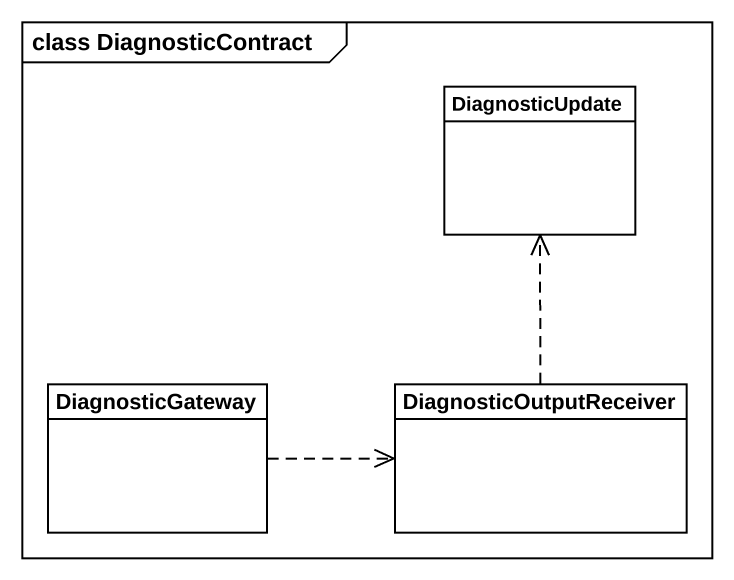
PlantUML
@startuml
mainframe class DiagnosticContract
hide circle
hide empty members
class DiagnosticUpdate
class DiagnosticGateway
class DiagnosticOutputReceiver
DiagnosticGateway .right.> DiagnosticOutputReceiver
DiagnosticOutputReceiver .up.> DiagnosticUpdate
@enduml
